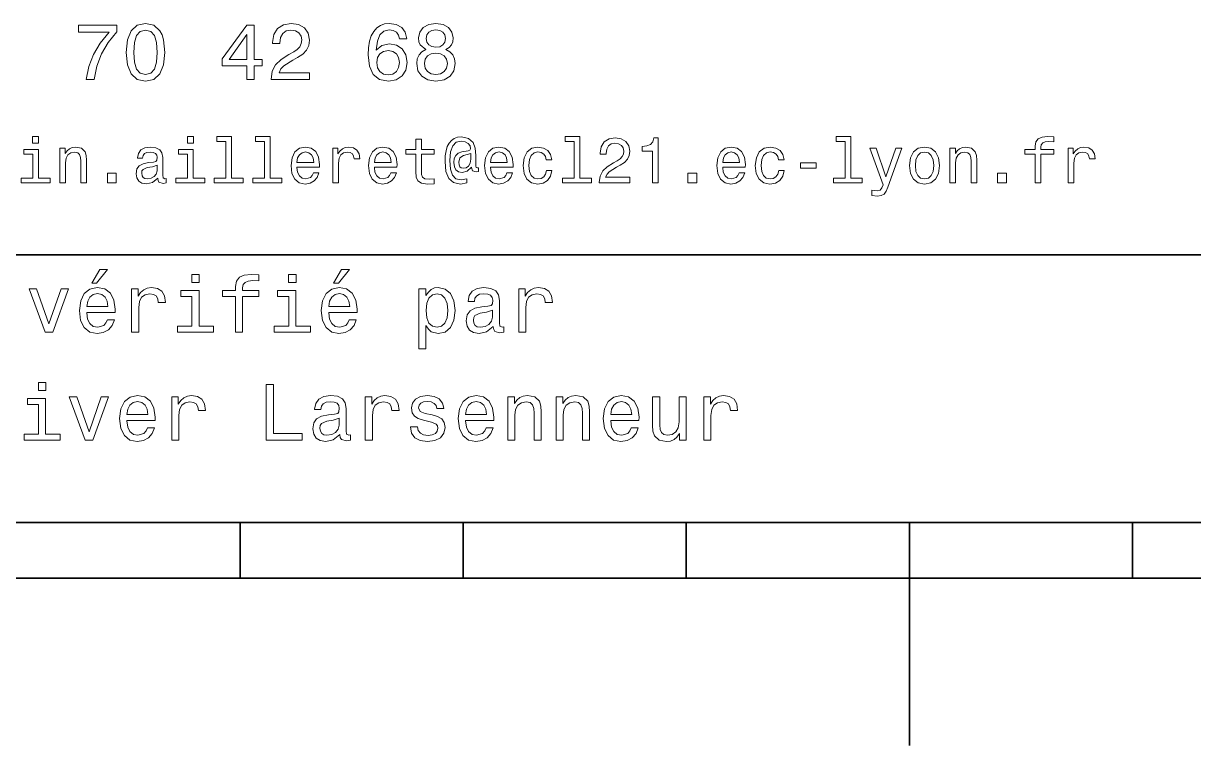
# Model space of a CAD drawing. Extents: x 0 to 297, y 0 to 210.
# Drawn here: x 108.8 to 161.2, y 0 to 32.4 of the extents above; entities that cross this region are included whole.
import ezdxf

# ---------------------------------------------------------------- set-up
doc = ezdxf.new("R2010")
doc.units = 0

msp = doc.modelspace()

# ---------------------------------------------------------------- linework, layer by layer
at = {"color": 7, "lineweight": 35}
for p, q in [((97, 22), (162, 22)), ((10, 10), (287, 10)), ((97, 10), (287, 10)), ((98.5, 7.5), (198.5, 7.5))]:
    msp.add_line(p, q, dxfattribs=at)
at = {"color": 7, "lineweight": 35, "ltscale": 0.0625}
for p, q in [((118.5, 10), (118.5, 7.5)), ((128.5, 10), (128.5, 7.5)), ((138.5, 10), (138.5, 7.5)), ((158.5, 10), (158.5, 7.5))]:
    msp.add_line(p, q, dxfattribs=at)
at = {"color": 7, "lineweight": 35, "ltscale": 0.25}
msp.add_line((148.5, 10), (148.5, 0), dxfattribs=at)
at = {"color": 7, "lineweight": 13}
for points in [[(111.5951, 29.850143), (111.958931, 29.850143), (112.077812, 30.444523), (112.286743, 30.999279), (112.58213, 31.514408), (112.967575, 31.997118), (112.967575, 32.296108), (111.252884, 32.296108), (111.252884, 31.9683), (112.621758, 31.9683), (112.225502, 31.481987), (111.926514, 30.974062), (111.717575, 30.433718)], [(113.396255, 31.071325), (113.450287, 30.505762), (113.619598, 30.102304), (113.889771, 29.857347), (114.264404, 29.778097), (114.635445, 29.857347), (114.905617, 30.102304), (115.071327, 30.505762), (115.12896, 31.071325), (115.071327, 31.633286), (115.002884, 31.856628), (114.905617, 32.040344), (114.635445, 32.285301), (114.264404, 32.368156), (113.889771, 32.285301), (113.619598, 32.036743), (113.450287, 31.633286)], [(113.742073, 31.071325), (113.770889, 31.507204), (113.860947, 31.820604), (114.023056, 32.004322), (114.264404, 32.069164), (114.502159, 32.004322), (114.664261, 31.820604), (114.754318, 31.507204), (114.783142, 31.071325), (114.754318, 30.631844), (114.664261, 30.318443), (114.502159, 30.134726), (114.264404, 30.073486), (114.023056, 30.134726), (113.860947, 30.318443), (113.770889, 30.631844)], [(118.799713, 29.850143), (119.123917, 29.850143), (119.123917, 30.46974), (119.480545, 30.46974), (119.480545, 30.757925), (119.123917, 30.757925), (119.123917, 32.296108), (118.796112, 32.296108), (117.701012, 30.786743), (117.701012, 30.46974), (118.799713, 30.46974)], [(119.891212, 29.850143), (121.609512, 29.850143), (121.609512, 30.159943), (120.251442, 30.159943), (120.327087, 30.32925), (120.456772, 30.46974), (120.856628, 30.725504), (121.069168, 30.833572), (121.306915, 30.988472), (121.476227, 31.168587), (121.573486, 31.381123), (121.609512, 31.622478), (121.548271, 31.925072), (121.378967, 32.162823), (121.119598, 32.314121), (120.784584, 32.368156), (120.438766, 32.306915), (120.175797, 32.137608), (120.006485, 31.867435), (119.948853, 31.510807), (119.948853, 31.460375), (120.276657, 31.460375), (120.276657, 31.489193), (120.309082, 31.73415), (120.406342, 31.914265), (120.561241, 32.029537), (120.766571, 32.069164), (120.97551, 32.033142), (121.130402, 31.943083), (121.23127, 31.802593), (121.267288, 31.62608), (121.242081, 31.460375), (121.17363, 31.319883), (121.058357, 31.197405), (120.899857, 31.089336), (120.687317, 30.974062), (120.334297, 30.750719), (120.085739, 30.512968), (119.938042, 30.224783), (119.891212, 29.86095)], [(125.971909, 31.676512), (125.903458, 31.9683), (125.744965, 32.184437), (125.5, 32.321323), (125.182999, 32.368156), (124.970467, 32.342937), (124.786743, 32.274494), (124.624641, 32.162823), (124.487755, 32.004322), (124.379684, 31.806194), (124.300438, 31.56484), (124.25, 31.280258), (124.235596, 30.959654), (124.293228, 30.448126), (124.469742, 30.077089), (124.754326, 29.853746), (125.143372, 29.778097), (125.492798, 29.842939), (125.759369, 30.012247), (125.932281, 30.278818), (125.993515, 30.617435), (125.932281, 30.959654), (125.766571, 31.222622), (125.510811, 31.388329), (125.19381, 31.445965), (124.851585, 31.373919), (124.595825, 31.168587), (124.649857, 31.56484), (124.765137, 31.849422), (124.94165, 32.01873), (125.1866, 32.076366), (125.366714, 32.04755), (125.503601, 31.971901), (125.593658, 31.845821), (125.640495, 31.676512)], [(126.829254, 31.197405), (126.645538, 31.09654), (126.519455, 30.956051), (126.440208, 30.779539), (126.414993, 30.567001), (126.472626, 30.246397), (126.638336, 29.997837), (126.908508, 29.839336), (127.27594, 29.778097), (127.639771, 29.839336), (127.909943, 29.997837), (128.075653, 30.246397), (128.136887, 30.567001), (128.108078, 30.779539), (128.032425, 30.956051), (127.90274, 31.09654), (127.722626, 31.197405), (127.866714, 31.283861), (127.967583, 31.402737), (128.028824, 31.546829), (128.05043, 31.723343), (127.992798, 31.979107), (127.841507, 32.184437), (127.596542, 32.317722), (127.27594, 32.368156), (126.951736, 32.317722), (126.706772, 32.184437), (126.55188, 31.979107), (126.497841, 31.723343), (126.515854, 31.546829), (126.577095, 31.402737)], [(126.840057, 31.694523), (126.868881, 31.853025), (126.955338, 31.975504), (127.092224, 32.051151), (127.27594, 32.079971), (127.456055, 32.051151), (127.592941, 31.975504), (127.679398, 31.853025), (127.711823, 31.694523), (127.679398, 31.532419), (127.592941, 31.40634), (127.456055, 31.323486), (127.27594, 31.298271), (127.092224, 31.327089), (126.955338, 31.40634), (126.868881, 31.532419)], [(118.003601, 30.757925), (118.799713, 31.878241), (118.799713, 30.757925)], [(125.644096, 30.613832), (125.604469, 30.386887), (125.503601, 30.213976), (125.341499, 30.098703), (125.139771, 30.062679), (124.927238, 30.098703), (124.765137, 30.210375), (124.660667, 30.383286), (124.628242, 30.610229), (124.664268, 30.833572), (124.765137, 31.002882), (124.93084, 31.11095), (125.154182, 31.150576), (125.348709, 31.11095), (125.503601, 31.006483), (125.604469, 30.837175)], [(126.760811, 30.574207), (126.793228, 30.765129), (126.897697, 30.909222), (127.059799, 31.002882), (127.27594, 31.035301), (127.48848, 31.002882), (127.650581, 30.909222), (127.755051, 30.765129), (127.791069, 30.574207), (127.755051, 30.368876), (127.650581, 30.213976), (127.48848, 30.113111), (127.27594, 30.08069), (127.059799, 30.113111), (126.897697, 30.213976), (126.793228, 30.368876)], [(109.463974, 27.293949), (109.195969, 27.293949), (109.195969, 27.005764), (109.463974, 27.005764)], [(116.403458, 27.293949), (116.135445, 27.293949), (116.135445, 27.005764), (116.403458, 27.005764)], [(117.858788, 27.080692), (117.858788, 25.438042), (117.337173, 25.438042), (117.337173, 25.224785), (118.631119, 25.224785), (118.631119, 25.438042), (118.112389, 25.438042), (118.112389, 27.293949), (117.46109, 27.293949), (117.46109, 27.080692)], [(119.593658, 27.080692), (119.593658, 25.438042), (119.072044, 25.438042), (119.072044, 25.224785), (120.365997, 25.224785), (120.365997, 25.438042), (119.84726, 25.438042), (119.84726, 27.293949), (119.195969, 27.293949), (119.195969, 27.080692)], [(129.17868, 25.734871), (129.17868, 25.902018), (129.132568, 25.893373), (129.07782, 25.913546), (129.060516, 25.974064), (129.060516, 26.446688), (129.03746, 26.780981), (128.945251, 27.02882), (128.729111, 27.213257), (128.426514, 27.279539), (128.250717, 27.262249), (128.100861, 27.210375), (127.971184, 27.12392), (127.867439, 27.002882), (127.786743, 26.850145), (127.729111, 26.662825), (127.694527, 26.438042), (127.682999, 26.184439), (127.723343, 25.737753), (127.853027, 25.42075), (128.069168, 25.230549), (128.377518, 25.170031), (128.659943, 25.216139), (128.659943, 25.406342), (128.412109, 25.360231), (128.172913, 25.409224), (128.014404, 25.567724), (127.927956, 25.835735), (127.902023, 26.224785), (127.93084, 26.605188), (128.028824, 26.876081), (128.187317, 27.040346), (128.417877, 27.095102), (128.593658, 27.063402), (128.723343, 26.988474), (128.804031, 26.876081), (128.832855, 26.746399), (128.801147, 26.682999), (128.714706, 26.654179), (128.432281, 26.610952), (128.276657, 26.547552), (128.164276, 26.449568), (128.097992, 26.314121), (128.07782, 26.135448), (128.103745, 25.942364), (128.175797, 25.798271), (128.293945, 25.708935), (128.44957, 25.680117), (128.677231, 25.740635), (128.870316, 25.930836), (128.870316, 25.913546), (128.916428, 25.760807), (129.074936, 25.714699)], [(133.472626, 27.080692), (133.472626, 25.438042), (132.951019, 25.438042), (132.951019, 25.224785), (134.244965, 25.224785), (134.244965, 25.438042), (133.726227, 25.438042), (133.726227, 27.293949), (133.074936, 27.293949), (133.074936, 27.080692)], [(145.61673, 27.080692), (145.61673, 25.438042), (145.095108, 25.438042), (145.095108, 25.224785), (146.389053, 25.224785), (146.389053, 25.438042), (145.870331, 25.438042), (145.870331, 27.293949), (145.219025, 27.293949), (145.219025, 27.080692)], [(154.138336, 26.504324), (154.138336, 25.224785), (154.391937, 25.224785), (154.391937, 26.504324), (154.968307, 26.504324), (154.968307, 26.720463), (154.391937, 26.720463), (154.391937, 26.815563), (154.412109, 26.930836), (154.478394, 27.008646), (154.59079, 27.054756), (154.752167, 27.072046), (154.968307, 27.06052), (154.968307, 27.279539), (154.694534, 27.293949), (154.446701, 27.268013), (154.273788, 27.190203), (154.170044, 27.054756), (154.138336, 26.861671), (154.138336, 26.720463), (153.674362, 26.720463), (153.674362, 26.504324)], [(110.414986, 25.224785), (110.668587, 25.224785), (110.668587, 26.118156), (110.694527, 26.322767), (110.778099, 26.472624), (110.907784, 26.564842), (111.080688, 26.599424), (111.219017, 26.570606), (111.305473, 26.492796), (111.348701, 26.363113), (111.363113, 26.190203), (111.363113, 25.224785), (111.616714, 25.224785), (111.616714, 26.242077), (111.605186, 26.446688), (111.553314, 26.616716), (111.383286, 26.772335), (111.118156, 26.827091), (110.971184, 26.806917), (110.84726, 26.752163), (110.740631, 26.659943), (110.657059, 26.536024), (110.657059, 26.772335), (110.414986, 26.772335)], [(114.804031, 25.426514), (114.804031, 25.417868), (114.818443, 25.319885), (114.861671, 25.250721), (115.043228, 25.195967), (115.184433, 25.219021), (115.184433, 25.414986), (115.123917, 25.406342), (115.043228, 25.443806), (115.028816, 25.559078), (115.028816, 26.360231), (114.994232, 26.564842), (114.893372, 26.708935), (114.717575, 26.795389), (114.469742, 26.827091), (114.227661, 26.792507), (114.048988, 26.694525), (113.9366, 26.541788), (113.899132, 26.340059), (113.899132, 26.322767), (114.126801, 26.322767), (114.146973, 26.443806), (114.210373, 26.53026), (114.314117, 26.582134), (114.46109, 26.602306), (114.602303, 26.587896), (114.703171, 26.54467), (114.763687, 26.469742), (114.783859, 26.365995), (114.772331, 26.244957), (114.726227, 26.184439), (114.610947, 26.155621), (114.394814, 26.132566), (114.146973, 26.080692), (113.971176, 25.988474), (113.867432, 25.844381), (113.835732, 25.631124), (113.864548, 25.440924), (113.953888, 25.299713), (114.097977, 25.210375), (114.296829, 25.178675), (114.564842, 25.239195)], [(121.046112, 25.925074), (122.060516, 25.925074), (122.0634, 26.043228), (122.017288, 26.374641), (121.890488, 26.622478), (121.688759, 26.772335), (121.420746, 26.827091), (121.158501, 26.769453), (120.956772, 26.60807), (120.827087, 26.345821), (120.780975, 26), (120.824203, 25.645535), (120.953888, 25.386168), (121.15274, 25.224785), (121.412102, 25.170031), (121.636887, 25.207495), (121.821327, 25.305477), (121.956772, 25.461096), (122.034584, 25.668589), (121.783859, 25.668589), (121.731987, 25.553314), (121.657059, 25.46686), (121.443802, 25.397696), (121.279541, 25.429396), (121.155624, 25.53026), (121.074928, 25.694525), (121.046112, 25.916428)], [(122.654175, 25.224785), (122.907784, 25.224785), (122.907784, 26.10951), (122.933716, 26.322767), (123.011528, 26.475506), (123.138329, 26.567724), (123.308357, 26.599424), (123.435158, 26.579252), (123.530258, 26.521614), (123.587898, 26.423632), (123.60807, 26.291067), (123.864555, 26.291067), (123.829971, 26.524496), (123.734871, 26.691643), (123.57637, 26.792507), (123.360229, 26.827091), (123.213257, 26.804035), (123.086456, 26.746399), (122.97406, 26.648417), (122.884727, 26.515852), (122.884727, 26.772335), (122.654175, 26.772335)], [(124.515854, 25.925074), (125.530258, 25.925074), (125.533142, 26.043228), (125.48703, 26.374641), (125.360229, 26.622478), (125.158501, 26.772335), (124.890488, 26.827091), (124.628242, 26.769453), (124.426514, 26.60807), (124.296829, 26.345821), (124.250717, 26), (124.293945, 25.645535), (124.42363, 25.386168), (124.622482, 25.224785), (124.881844, 25.170031), (125.106628, 25.207495), (125.291069, 25.305477), (125.426514, 25.461096), (125.504326, 25.668589), (125.253601, 25.668589), (125.201729, 25.553314), (125.126801, 25.46686), (124.913544, 25.397696), (124.749283, 25.429396), (124.625366, 25.53026), (124.54467, 25.694525), (124.515854, 25.916428)], [(126.368881, 26.504324), (126.368881, 25.729107), (126.386169, 25.478388), (126.466858, 25.305477), (126.628242, 25.204613), (126.902023, 25.170031), (127.201729, 25.184439), (127.201729, 25.40346), (126.982712, 25.386168), (126.783859, 25.409224), (126.677231, 25.48127), (126.631126, 25.602306), (126.622482, 25.772335), (126.622482, 26.504324), (127.201729, 26.504324), (127.201729, 26.720463), (126.622482, 26.720463), (126.622482, 27.172913), (126.368881, 27.172913), (126.368881, 26.720463), (125.93084, 26.720463), (125.93084, 26.504324)], [(129.720459, 25.925074), (130.734879, 25.925074), (130.737762, 26.043228), (130.69165, 26.374641), (130.56485, 26.622478), (130.363113, 26.772335), (130.095108, 26.827091), (129.832855, 26.769453), (129.631134, 26.60807), (129.50145, 26.345821), (129.455338, 26), (129.498566, 25.645535), (129.62825, 25.386168), (129.827087, 25.224785), (130.086456, 25.170031), (130.311249, 25.207495), (130.495682, 25.305477), (130.631134, 25.461096), (130.708939, 25.668589), (130.458221, 25.668589), (130.406342, 25.553314), (130.331421, 25.46686), (130.118164, 25.397696), (129.953888, 25.429396), (129.829971, 25.53026), (129.749283, 25.694525), (129.720459, 25.916428)], [(132.219025, 26.259367), (132.469742, 26.259367), (132.417877, 26.489914), (132.293945, 26.671471), (132.100861, 26.783863), (131.850143, 26.827091), (131.573486, 26.769453), (131.363113, 26.60807), (131.23056, 26.345821), (131.184448, 25.994238), (131.227661, 25.645535), (131.357361, 25.386168), (131.561966, 25.224785), (131.841507, 25.170031), (132.08934, 25.213257), (132.282425, 25.334295), (132.414993, 25.524496), (132.472626, 25.778099), (132.23056, 25.778099), (132.187317, 25.616716), (132.106628, 25.495678), (131.991364, 25.42075), (131.850143, 25.397696), (131.674347, 25.43516), (131.547546, 25.550434), (131.469742, 25.737753), (131.443817, 26.002882), (131.469742, 26.262249), (131.55043, 26.449568), (131.680115, 26.564842), (131.850143, 26.605188), (132, 26.579252), (132.112396, 26.51297), (132.187317, 26.40346)], [(134.596542, 25.224785), (135.971191, 25.224785), (135.971191, 25.472624), (134.884735, 25.472624), (134.945251, 25.60807), (135.048996, 25.720463), (135.368881, 25.925074), (135.53891, 26.011528), (135.729111, 26.135448), (135.864563, 26.279539), (135.942368, 26.449568), (135.971191, 26.642653), (135.922195, 26.884727), (135.786743, 27.074928), (135.579254, 27.195967), (135.311249, 27.239193), (135.034592, 27.190203), (134.824219, 27.054756), (134.688766, 26.838617), (134.642654, 26.553314), (134.642654, 26.51297), (134.904907, 26.51297), (134.904907, 26.536024), (134.930847, 26.731989), (135.008652, 26.876081), (135.132568, 26.9683), (135.296829, 27), (135.463989, 26.971182), (135.587906, 26.899136), (135.668594, 26.786745), (135.697418, 26.645535), (135.677246, 26.51297), (135.622482, 26.400578), (135.530273, 26.302595), (135.403458, 26.216139), (135.233429, 26.12392), (134.951019, 25.945246), (134.752167, 25.755045), (134.634003, 25.524496), (134.596542, 25.233431)], [(136.982712, 25.224785), (137.244965, 25.224785), (137.244965, 27.239193), (137.048996, 27.239193), (136.997131, 27.063402), (136.893372, 26.945246), (136.734879, 26.876081), (136.515854, 26.853027), (136.515854, 26.648417), (136.982712, 26.648417)], [(140.129684, 25.925074), (141.144104, 25.925074), (141.146973, 26.043228), (141.100876, 26.374641), (140.974075, 26.622478), (140.772339, 26.772335), (140.504333, 26.827091), (140.242081, 26.769453), (140.040344, 26.60807), (139.910675, 26.345821), (139.864563, 26), (139.907791, 25.645535), (140.037476, 25.386168), (140.236313, 25.224785), (140.495682, 25.170031), (140.720459, 25.207495), (140.904907, 25.305477), (141.040344, 25.461096), (141.118164, 25.668589), (140.867447, 25.668589), (140.815567, 25.553314), (140.740631, 25.46686), (140.52739, 25.397696), (140.363113, 25.429396), (140.239197, 25.53026), (140.158508, 25.694525), (140.129684, 25.916428)], [(142.62825, 26.259367), (142.878967, 26.259367), (142.827087, 26.489914), (142.703186, 26.671471), (142.510101, 26.783863), (142.259369, 26.827091), (141.982712, 26.769453), (141.772339, 26.60807), (141.639771, 26.345821), (141.593658, 25.994238), (141.636902, 25.645535), (141.766571, 25.386168), (141.971191, 25.224785), (142.250732, 25.170031), (142.498566, 25.213257), (142.69165, 25.334295), (142.824219, 25.524496), (142.881851, 25.778099), (142.639771, 25.778099), (142.596558, 25.616716), (142.515854, 25.495678), (142.400589, 25.42075), (142.259369, 25.397696), (142.083588, 25.43516), (141.956787, 25.550434), (141.878967, 25.737753), (141.853027, 26.002882), (141.878967, 26.262249), (141.959656, 26.449568), (142.08934, 26.564842), (142.259369, 26.605188), (142.409225, 26.579252), (142.521622, 26.51297), (142.596558, 26.40346)], [(147.887619, 26.772335), (147.443817, 25.49856), (147.008652, 26.772335), (146.731995, 26.772335), (147.319885, 25.13833), (147.268021, 24.994238), (147.187332, 24.896255), (147.05188, 24.864553), (146.818451, 24.893373), (146.818451, 24.648417), (147.063416, 24.62536), (147.239197, 24.648417), (147.363129, 24.720463), (147.452454, 24.844381), (147.530273, 25.025938), (148.158508, 26.772335)], [(148.507217, 25.99712), (148.553314, 25.645535), (148.685883, 25.386168), (148.896271, 25.224785), (149.17868, 25.170031), (149.458221, 25.224785), (149.668594, 25.383286), (149.801163, 25.642653), (149.850159, 25.99712), (149.801163, 26.348703), (149.668594, 26.610952), (149.458221, 26.769453), (149.17868, 26.827091), (148.896271, 26.769453), (148.685883, 26.60807), (148.553314, 26.348703)], [(150.317017, 25.224785), (150.570618, 25.224785), (150.570618, 26.118156), (150.596558, 26.322767), (150.68013, 26.472624), (150.809814, 26.564842), (150.982727, 26.599424), (151.121048, 26.570606), (151.207504, 26.492796), (151.250732, 26.363113), (151.265137, 26.190203), (151.265137, 25.224785), (151.518738, 25.224785), (151.518738, 26.242077), (151.507217, 26.446688), (151.455338, 26.616716), (151.285309, 26.772335), (151.020187, 26.827091), (150.873215, 26.806917), (150.749298, 26.752163), (150.64267, 26.659943), (150.559082, 26.536024), (150.559082, 26.772335), (150.317017, 26.772335)], [(155.61673, 25.224785), (155.870331, 25.224785), (155.870331, 26.10951), (155.896271, 26.322767), (155.974075, 26.475506), (156.100876, 26.567724), (156.270905, 26.599424), (156.397705, 26.579252), (156.492798, 26.521614), (156.550446, 26.423632), (156.570618, 26.291067), (156.827103, 26.291067), (156.792511, 26.524496), (156.697418, 26.691643), (156.53891, 26.792507), (156.322784, 26.827091), (156.175812, 26.804035), (156.049011, 26.746399), (155.936615, 26.648417), (155.847275, 26.515852), (155.847275, 26.772335), (155.61673, 26.772335)], [(109.45533, 25.438042), (109.45533, 26.720463), (108.804031, 26.720463), (108.804031, 26.504324), (109.201729, 26.504324), (109.201729, 25.438042), (108.682999, 25.438042), (108.682999, 25.224785), (109.979828, 25.224785), (109.979828, 25.438042)], [(116.394814, 25.438042), (116.394814, 26.720463), (115.743515, 26.720463), (115.743515, 26.504324), (116.141205, 26.504324), (116.141205, 25.438042), (115.622475, 25.438042), (115.622475, 25.224785), (116.919304, 25.224785), (116.919304, 25.438042)], [(121.046112, 26.138329), (121.077812, 26.337177), (121.155624, 26.48415), (121.273773, 26.573488), (121.429398, 26.605188), (121.58213, 26.573488), (121.700287, 26.48415), (121.772339, 26.337177), (121.798271, 26.138329)], [(124.515854, 26.138329), (124.547554, 26.337177), (124.625366, 26.48415), (124.743515, 26.573488), (124.899139, 26.605188), (125.051872, 26.573488), (125.170029, 26.48415), (125.242081, 26.337177), (125.268013, 26.138329)], [(128.844391, 26.279539), (128.815567, 26.100866), (128.743515, 25.974064), (128.634003, 25.896255), (128.504333, 25.873199), (128.414993, 25.887609), (128.351593, 25.939482), (128.311249, 26.025938), (128.299713, 26.146975), (128.348709, 26.345821), (128.515854, 26.449568), (128.844391, 26.53026)], [(129.720459, 26.138329), (129.752167, 26.337177), (129.829971, 26.48415), (129.948135, 26.573488), (130.103745, 26.605188), (130.256485, 26.573488), (130.374634, 26.48415), (130.446686, 26.337177), (130.472626, 26.138329)], [(140.129684, 26.138329), (140.161392, 26.337177), (140.239197, 26.48415), (140.357361, 26.573488), (140.51297, 26.605188), (140.66571, 26.573488), (140.783875, 26.48415), (140.855911, 26.337177), (140.881851, 26.138329)], [(148.766571, 26), (148.792511, 26.259367), (148.873199, 26.446688), (149.002899, 26.56196), (149.17868, 26.602306), (149.351593, 26.56196), (149.481277, 26.449568), (149.561966, 26.259367), (149.59079, 26), (149.561966, 25.737753), (149.481277, 25.547552), (149.351593, 25.432278), (149.17868, 25.394814), (149.002899, 25.432278), (148.873199, 25.547552), (148.792511, 25.737753)], [(114.775215, 25.766571), (114.740631, 25.616716), (114.648415, 25.501442), (114.510086, 25.426514), (114.340057, 25.400578), (114.230545, 25.414986), (114.15274, 25.461096), (114.103745, 25.541788), (114.08934, 25.654181), (114.100861, 25.755045), (114.146973, 25.827091), (114.331413, 25.907782), (114.564842, 25.942364), (114.775215, 26.011528)], [(143.625366, 25.884727), (144.322769, 25.884727), (144.322769, 26.112392), (143.625366, 26.112392)], [(112.547546, 25.224785), (112.945244, 25.224785), (112.945244, 25.654181), (112.547546, 25.654181)], [(138.570618, 25.224785), (138.968307, 25.224785), (138.968307, 25.654181), (138.570618, 25.654181)], [(152.449585, 25.224785), (152.847275, 25.224785), (152.847275, 25.654181), (152.449585, 25.654181)], [(111.84726, 20.728386), (112.059799, 20.728386), (112.560516, 21.340778), (112.207489, 21.340778)], [(116.667145, 21.117435), (116.33213, 21.117435), (116.33213, 20.757204), (116.667145, 20.757204)], [(118.295387, 20.130404), (118.295387, 18.530979), (118.612396, 18.530979), (118.612396, 20.130404), (119.332855, 20.130404), (119.332855, 20.400576), (118.612396, 20.400576), (118.612396, 20.519451), (118.637611, 20.663544), (118.720459, 20.760807), (118.860954, 20.818443), (119.062683, 20.840057), (119.332855, 20.825647), (119.332855, 21.099422), (118.990631, 21.117435), (118.680832, 21.085014), (118.464699, 20.987751), (118.335014, 20.818443), (118.295387, 20.577089), (118.295387, 20.400576), (117.715424, 20.400576), (117.715424, 20.130404)], [(121.004326, 21.117435), (120.669312, 21.117435), (120.669312, 20.757204), (121.004326, 20.757204)], [(122.690201, 20.728386), (122.90274, 20.728386), (123.403458, 21.340778), (123.05043, 21.340778)], [(109.761528, 18.530979), (110.096542, 18.530979), (110.802597, 20.465418), (110.474785, 20.465418), (109.930832, 18.905619), (109.376083, 20.465418), (109.04467, 20.465418)], [(111.627518, 19.40634), (112.895531, 19.40634), (112.899132, 19.554033), (112.841499, 19.9683), (112.682999, 20.278097), (112.430832, 20.465418), (112.095825, 20.533861), (111.768013, 20.461815), (111.515854, 20.260086), (111.353745, 19.932276), (111.296112, 19.5), (111.350143, 19.056915), (111.512245, 18.732708), (111.760803, 18.530979), (112.085014, 18.462536), (112.365997, 18.509365), (112.596542, 18.631844), (112.765854, 18.826368), (112.863113, 19.085733), (112.549713, 19.085733), (112.484871, 18.941643), (112.391212, 18.833572), (112.124641, 18.747118), (111.919312, 18.786743), (111.764412, 18.912823), (111.663544, 19.118155), (111.627518, 19.395533)], [(113.637604, 18.530979), (113.954613, 18.530979), (113.954613, 19.636887), (113.98703, 19.903458), (114.08429, 20.094379), (114.242798, 20.209654), (114.45533, 20.249279), (114.613831, 20.224062), (114.732712, 20.152016), (114.804756, 20.029537), (114.829971, 19.863832), (115.150574, 19.863832), (115.107346, 20.155619), (114.988472, 20.364553), (114.790344, 20.490633), (114.520172, 20.533861), (114.336456, 20.505043), (114.177956, 20.432997), (114.03746, 20.310518), (113.925789, 20.144812), (113.925789, 20.465418), (113.637604, 20.465418)], [(122.470459, 19.40634), (123.73848, 19.40634), (123.742081, 19.554033), (123.684441, 19.9683), (123.52594, 20.278097), (123.273773, 20.465418), (122.938766, 20.533861), (122.610954, 20.461815), (122.358795, 20.260086), (122.196686, 19.932276), (122.139053, 19.5), (122.193085, 19.056915), (122.355194, 18.732708), (122.603745, 18.530979), (122.927956, 18.462536), (123.208939, 18.509365), (123.439484, 18.631844), (123.608795, 18.826368), (123.706055, 19.085733), (123.392654, 19.085733), (123.327812, 18.941643), (123.234154, 18.833572), (122.967583, 18.747118), (122.762253, 18.786743), (122.607353, 18.912823), (122.506485, 19.118155), (122.470459, 19.395533)], [(126.829254, 20.166426), (126.829254, 20.465418), (126.512253, 20.465418), (126.512253, 17.7817), (126.829254, 17.7817), (126.829254, 18.826368), (126.940926, 18.657061), (127.067009, 18.545389), (127.38401, 18.462536), (127.6866, 18.530979), (127.924355, 18.736311), (128.079254, 19.060518), (128.136887, 19.5), (128.079254, 19.935879), (127.924355, 20.260086), (127.6866, 20.461815), (127.38401, 20.533861), (127.211098, 20.512247), (127.0634, 20.443804), (126.937325, 20.328529)], [(129.847992, 18.78314), (129.847992, 18.772333), (129.865997, 18.649855), (129.920029, 18.5634), (130.146973, 18.494957), (130.323486, 18.523775), (130.323486, 18.768732), (130.247849, 18.757925), (130.146973, 18.804754), (130.128967, 18.948847), (130.128967, 19.950287), (130.085739, 20.206051), (129.959656, 20.386166), (129.739914, 20.494236), (129.430115, 20.533861), (129.127533, 20.490633), (128.904175, 20.368155), (128.763687, 20.177233), (128.716858, 19.925072), (128.716858, 19.903458), (129.00145, 19.903458), (129.026657, 20.054754), (129.105911, 20.162823), (129.235596, 20.227665), (129.419312, 20.252882), (129.595825, 20.234869), (129.721909, 20.180836), (129.797562, 20.087175), (129.822769, 19.957493), (129.808365, 19.806194), (129.750732, 19.730547), (129.606628, 19.694523), (129.336456, 19.665705), (129.026657, 19.600864), (128.806915, 19.48559), (128.677246, 19.305475), (128.637619, 19.038904), (128.67363, 18.801151), (128.785309, 18.62464), (128.965424, 18.512968), (129.213989, 18.473343), (129.548996, 18.54899)], [(130.986313, 18.530979), (131.303314, 18.530979), (131.303314, 19.636887), (131.335739, 19.903458), (131.432999, 20.094379), (131.591507, 20.209654), (131.804047, 20.249279), (131.96254, 20.224062), (132.081421, 20.152016), (132.153473, 20.029537), (132.17868, 19.863832), (132.499283, 19.863832), (132.456055, 20.155619), (132.337189, 20.364553), (132.139053, 20.490633), (131.868881, 20.533861), (131.685165, 20.505043), (131.526657, 20.432997), (131.386169, 20.310518), (131.274506, 20.144812), (131.274506, 20.465418), (130.986313, 20.465418)], [(111.627518, 19.672911), (111.667145, 19.921469), (111.764412, 20.105186), (111.912102, 20.216858), (112.106628, 20.256483), (112.297546, 20.216858), (112.445244, 20.105186), (112.535301, 19.921469), (112.567726, 19.672911)], [(116.656342, 18.79755), (116.656342, 20.400576), (115.842216, 20.400576), (115.842216, 20.130404), (116.33934, 20.130404), (116.33934, 18.79755), (115.690918, 18.79755), (115.690918, 18.530979), (117.311958, 18.530979), (117.311958, 18.79755)], [(120.993515, 18.79755), (120.993515, 20.400576), (120.179398, 20.400576), (120.179398, 20.130404), (120.676514, 20.130404), (120.676514, 18.79755), (120.028099, 18.79755), (120.028099, 18.530979), (121.649139, 18.530979), (121.649139, 18.79755)], [(122.470459, 19.672911), (122.510086, 19.921469), (122.607353, 20.105186), (122.755043, 20.216858), (122.94957, 20.256483), (123.140488, 20.216858), (123.288185, 20.105186), (123.378242, 19.921469), (123.410667, 19.672911)], [(127.329971, 18.747118), (127.117439, 18.793947), (126.96254, 18.93804), (126.86528, 19.17219), (126.832855, 19.5), (126.86528, 19.824207), (126.96254, 20.058357), (127.117439, 20.198847), (127.329971, 20.249279), (127.524498, 20.198847), (127.679398, 20.054754), (127.776657, 19.820604), (127.812683, 19.5), (127.776657, 19.175793), (127.679398, 18.93804), (127.524498, 18.793947)], [(129.811966, 19.208212), (129.768738, 19.020893), (129.653458, 18.876801), (129.48056, 18.78314), (129.268021, 18.750719), (129.131134, 18.768732), (129.033875, 18.826368), (128.972626, 18.927233), (128.95462, 19.067722), (128.969025, 19.193804), (129.026657, 19.283861), (129.257202, 19.384726), (129.548996, 19.427954), (129.811966, 19.514408)], [(109.789627, 16.277018), (109.454613, 16.277018), (109.454613, 15.916787), (109.789627, 15.916787)], [(119.667145, 13.690562), (121.273773, 13.690562), (121.273773, 13.993155), (119.998558, 13.993155), (119.998558, 16.190563), (119.667145, 16.190563)], [(109.778816, 13.957133), (109.778816, 15.560159), (108.964699, 15.560159), (108.964699, 15.289986), (109.461815, 15.289986), (109.461815, 13.957133), (108.8134, 13.957133), (108.8134, 13.690562), (110.434441, 13.690562), (110.434441, 13.957133)], [(111.558357, 13.690562), (111.893372, 13.690562), (112.599426, 15.625), (112.271614, 15.625), (111.727661, 14.065202), (111.172913, 15.625), (110.841499, 15.625)], [(113.424347, 14.565923), (114.69236, 14.565923), (114.695961, 14.713617), (114.638329, 15.127882), (114.479828, 15.43768), (114.227661, 15.625), (113.892654, 15.693444), (113.564842, 15.621398), (113.312683, 15.419669), (113.150574, 15.091859), (113.092941, 14.659582), (113.146973, 14.216499), (113.309074, 13.892291), (113.557632, 13.690562), (113.881844, 13.622118), (114.162827, 13.668948), (114.393372, 13.791427), (114.562683, 13.985951), (114.659943, 14.245317), (114.346542, 14.245317), (114.2817, 14.101225), (114.188042, 13.993155), (113.921471, 13.9067), (113.716141, 13.946326), (113.561241, 14.072407), (113.460373, 14.277738), (113.424347, 14.555116)], [(113.424347, 14.832493), (113.463974, 15.081052), (113.561241, 15.26477), (113.708931, 15.376441), (113.903458, 15.416066), (114.094376, 15.376441), (114.242073, 15.26477), (114.33213, 15.081052), (114.364555, 14.832493)], [(115.434433, 13.690562), (115.751442, 13.690562), (115.751442, 14.79647), (115.783859, 15.063041), (115.881119, 15.253963), (116.039627, 15.369237), (116.252159, 15.408862), (116.41066, 15.383646), (116.529541, 15.3116), (116.601585, 15.189121), (116.626801, 15.023416), (116.947403, 15.023416), (116.904175, 15.315202), (116.785301, 15.524136), (116.587173, 15.650216), (116.317001, 15.693444), (116.133286, 15.664625), (115.974785, 15.59258), (115.83429, 15.470101), (115.722618, 15.304395), (115.722618, 15.625), (115.434433, 15.625)], [(122.970459, 13.942723), (122.970459, 13.931917), (122.988472, 13.809439), (123.042511, 13.722983), (123.269455, 13.654539), (123.445969, 13.683357), (123.445969, 13.928314), (123.370316, 13.917507), (123.269455, 13.964337), (123.251442, 14.10843), (123.251442, 15.109871), (123.208214, 15.365634), (123.082138, 15.54575), (122.862396, 15.653819), (122.552597, 15.693444), (122.25, 15.650216), (122.026657, 15.527738), (121.886169, 15.336816), (121.83934, 15.084655), (121.83934, 15.063041), (122.123917, 15.063041), (122.149139, 15.214337), (122.228386, 15.322407), (122.35807, 15.387248), (122.541786, 15.412464), (122.7183, 15.394453), (122.844383, 15.340418), (122.920029, 15.246758), (122.945244, 15.117075), (122.930832, 14.965778), (122.873199, 14.89013), (122.729111, 14.854107), (122.458939, 14.825289), (122.149139, 14.760447), (121.929398, 14.645173), (121.799713, 14.465058), (121.760086, 14.198487), (121.796112, 13.960735), (121.907784, 13.784223), (122.087898, 13.672551), (122.336456, 13.632925), (122.671471, 13.708573)], [(124.108795, 13.690562), (124.425797, 13.690562), (124.425797, 14.79647), (124.458214, 15.063041), (124.555481, 15.253963), (124.713974, 15.369237), (124.926514, 15.408862), (125.085014, 15.383646), (125.203888, 15.3116), (125.27594, 15.189121), (125.301155, 15.023416), (125.621758, 15.023416), (125.578529, 15.315202), (125.459656, 15.524136), (125.261528, 15.650216), (124.991356, 15.693444), (124.80764, 15.664625), (124.649139, 15.59258), (124.508652, 15.470101), (124.396973, 15.304395), (124.396973, 15.625), (124.108795, 15.625)], [(127.105911, 14.818084), (126.799713, 14.89013), (126.572769, 14.972983), (126.497116, 15.142291), (126.518738, 15.261168), (126.594383, 15.347623), (126.716858, 15.401657), (126.893372, 15.423271), (127.062683, 15.401657), (127.195969, 15.336816), (127.282425, 15.239553), (127.318451, 15.109871), (127.628242, 15.109871), (127.628242, 15.117075), (127.574211, 15.351225), (127.426514, 15.534943), (127.195969, 15.650216), (126.893372, 15.693444), (126.587173, 15.650216), (126.363831, 15.531341), (126.223343, 15.354828), (126.180115, 15.131484), (126.21254, 14.915346), (126.3134, 14.76405), (126.479111, 14.65598), (126.720459, 14.580332), (127.073486, 14.493876), (127.289627, 14.403819), (127.347267, 14.331773), (127.368881, 14.223703), (127.336456, 14.090418), (127.25, 13.989553), (127.109512, 13.924712), (126.922195, 13.903098), (126.724068, 13.924712), (126.579971, 14.00036), (126.482712, 14.122839), (126.443085, 14.292148), (126.136887, 14.292148), (126.187325, 14.003963), (126.335014, 13.795029), (126.569168, 13.668948), (126.893372, 13.622118), (127.231995, 13.668948), (127.480553, 13.795029), (127.631851, 13.996758), (127.685883, 14.259727), (127.646255, 14.486671), (127.534584, 14.641571), (127.350868, 14.742435)], [(128.604462, 14.565923), (129.872482, 14.565923), (129.876083, 14.713617), (129.818451, 15.127882), (129.659943, 15.43768), (129.407776, 15.625), (129.072769, 15.693444), (128.744965, 15.621398), (128.492798, 15.419669), (128.330688, 15.091859), (128.273056, 14.659582), (128.327087, 14.216499), (128.489197, 13.892291), (128.737762, 13.690562), (129.061966, 13.622118), (129.342941, 13.668948), (129.573486, 13.791427), (129.742798, 13.985951), (129.840057, 14.245317), (129.526657, 14.245317), (129.461823, 14.101225), (129.368164, 13.993155), (129.101593, 13.9067), (128.896255, 13.946326), (128.741364, 14.072407), (128.640488, 14.277738), (128.604462, 14.555116)], [(128.604462, 14.832493), (128.644089, 15.081052), (128.741364, 15.26477), (128.889053, 15.376441), (129.083572, 15.416066), (129.274506, 15.376441), (129.422195, 15.26477), (129.512253, 15.081052), (129.544678, 14.832493)], [(130.495682, 13.690562), (130.812683, 13.690562), (130.812683, 14.807277), (130.845108, 15.063041), (130.94957, 15.25036), (131.111679, 15.365634), (131.32782, 15.408862), (131.500732, 15.372839), (131.608795, 15.275577), (131.662827, 15.113473), (131.680847, 14.897335), (131.680847, 13.690562), (131.997833, 13.690562), (131.997833, 14.962176), (131.983429, 15.217939), (131.918594, 15.430475), (131.706055, 15.625), (131.374649, 15.693444), (131.190918, 15.668228), (131.036026, 15.599784), (130.90274, 15.48451), (130.798279, 15.329611), (130.798279, 15.625), (130.495682, 15.625)], [(132.664276, 13.690562), (132.981277, 13.690562), (132.981277, 14.807277), (133.013702, 15.063041), (133.118164, 15.25036), (133.280273, 15.365634), (133.496399, 15.408862), (133.669312, 15.372839), (133.777374, 15.275577), (133.831421, 15.113473), (133.849426, 14.897335), (133.849426, 13.690562), (134.166428, 13.690562), (134.166428, 14.962176), (134.152023, 15.217939), (134.087189, 15.430475), (133.874649, 15.625), (133.543228, 15.693444), (133.359512, 15.668228), (133.20462, 15.599784), (133.071335, 15.48451), (132.966858, 15.329611), (132.966858, 15.625), (132.664276, 15.625)], [(135.110229, 14.565923), (136.37825, 14.565923), (136.381851, 14.713617), (136.324219, 15.127882), (136.16571, 15.43768), (135.913544, 15.625), (135.578537, 15.693444), (135.250732, 15.621398), (134.998566, 15.419669), (134.836456, 15.091859), (134.778824, 14.659582), (134.832855, 14.216499), (134.994965, 13.892291), (135.243515, 13.690562), (135.567719, 13.622118), (135.848709, 13.668948), (136.079254, 13.791427), (136.248566, 13.985951), (136.345825, 14.245317), (136.032425, 14.245317), (135.96759, 14.101225), (135.873932, 13.993155), (135.607361, 13.9067), (135.402023, 13.946326), (135.247116, 14.072407), (135.146255, 14.277738), (135.110229, 14.555116)], [(135.110229, 14.832493), (135.149857, 15.081052), (135.247116, 15.26477), (135.394821, 15.376441), (135.58934, 15.416066), (135.780258, 15.376441), (135.927948, 15.26477), (136.018021, 15.081052), (136.05043, 14.832493)], [(138.492798, 15.625), (138.175797, 15.625), (138.175797, 14.508286), (138.139771, 14.248919), (138.035309, 14.0616), (137.873199, 13.946326), (137.66066, 13.910303), (137.491364, 13.939121), (137.383286, 14.025577), (137.322052, 14.173271), (137.307648, 14.382205), (137.307648, 15.625), (136.990631, 15.625), (136.990631, 14.353387), (137.001434, 14.097623), (137.069885, 13.885087), (137.278824, 13.690562), (137.613831, 13.622118), (137.793945, 13.647335), (137.948853, 13.712176), (138.082138, 13.823848), (138.190201, 13.985951), (138.190201, 13.690562), (138.492798, 13.690562)], [(139.28891, 13.690562), (139.605911, 13.690562), (139.605911, 14.79647), (139.638336, 15.063041), (139.735596, 15.253963), (139.894089, 15.369237), (140.106628, 15.408862), (140.265137, 15.383646), (140.384003, 15.3116), (140.456055, 15.189121), (140.481262, 15.023416), (140.80188, 15.023416), (140.758652, 15.315202), (140.639771, 15.524136), (140.44165, 15.650216), (140.171478, 15.693444), (139.987762, 15.664625), (139.829254, 15.59258), (139.688766, 15.470101), (139.577087, 15.304395), (139.577087, 15.625), (139.28891, 15.625)], [(122.934441, 14.367796), (122.891212, 14.180476), (122.77594, 14.036384), (122.603027, 13.942723), (122.390488, 13.910303), (122.253601, 13.928314), (122.156342, 13.985951), (122.0951, 14.086816), (122.077087, 14.227305), (122.091499, 14.353387), (122.149139, 14.443444), (122.379684, 14.544309), (122.671471, 14.587536), (122.934441, 14.673991)]]:
    msp.add_lwpolyline(points, close=True, dxfattribs=at)

doc.saveas('drawing.dxf')
